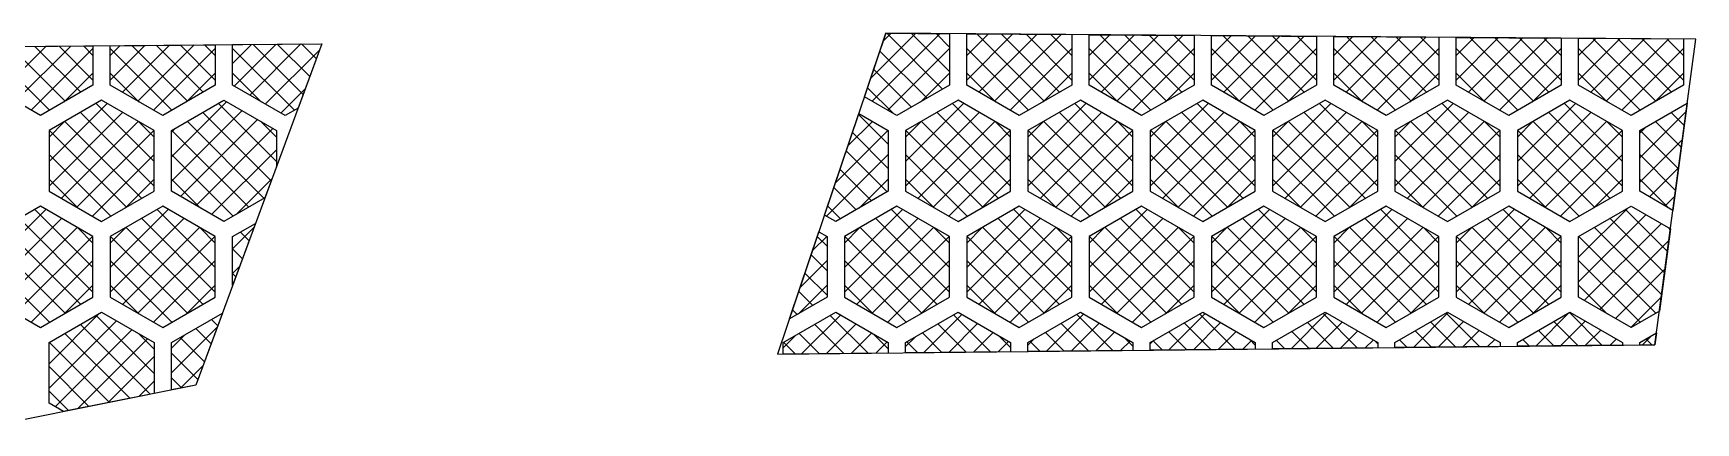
# Model space of a CAD drawing. Header units: millimetres. Extents: x -54 to 79, y -33 to 62.
# Drawn here: x 30.83 to 78.8, y 50.92 to 62.16 of the extents above; entities that cross this region are included whole.
import ezdxf

# ---------------------------------------------------------------- set-up
doc = ezdxf.new("R2010")
doc.units = ezdxf.units.MM
for name, color, linetype in [('fill', 4, 'Continuous'), ('outline', 3, 'Continuous'), ('pattern', 5, 'Continuous')]:
    doc.layers.add(name, color=color, linetype=linetype)

msp = doc.modelspace()

# ---------------------------------------------------------------- linework, layer by layer
at = {"layer": 'fill'}
for points in [[(54.996, 60.86), (56.285, 62.149)], [(55.037, 60.194), (56.987, 62.144)], [(55.356, 61.927), (55.583, 62.154)], [(55.456, 62.155), (57.069, 60.542)], [(56.168, 62.15), (57.267, 61.051)], [(56.88, 62.145), (57.267, 61.758)], [(57.767, 61.514), (58.387, 62.134)], [(57.767, 60.807), (59.089, 62.129)], [(58.054, 62.137), (59.997, 60.194)], [(58.119, 60.452), (59.791, 62.124)], [(58.568, 60.194), (60.493, 62.119)], [(58.766, 62.132), (60.445, 60.452)], [(59.478, 62.127), (60.798, 60.807)], [(60.19, 62.121), (60.798, 61.514)], [(61.298, 61.514), (61.893, 62.109)], [(61.298, 60.807), (62.595, 62.104)], [(61.61, 62.111), (63.528, 60.194)], [(61.65, 60.452), (63.297, 62.099)], [(62.099, 60.194), (63.999, 62.094)], [(62.322, 62.106), (63.976, 60.452)], [(63.035, 62.101), (64.329, 60.807)], [(63.747, 62.096), (64.329, 61.514)], [(64.829, 61.514), (65.399, 62.084)], [(64.829, 60.807), (66.101, 62.079)], [(65.167, 62.086), (67.059, 60.194)], [(65.181, 60.452), (66.803, 62.074)], [(65.63, 60.194), (67.505, 62.069)], [(65.879, 62.081), (67.507, 60.452)], [(66.591, 62.076), (67.86, 60.807)], [(67.303, 62.07), (67.86, 61.514)], [(68.36, 61.514), (68.905, 62.059)], [(68.36, 60.807), (69.607, 62.054)], [(68.713, 60.452), (70.309, 62.049)], [(68.723, 62.06), (70.59, 60.194)], [(69.161, 60.194), (71.011, 62.044)], [(69.436, 62.055), (71.038, 60.452)], [(70.148, 62.05), (71.391, 60.807)], [(70.86, 62.045), (71.391, 61.514)], [(71.891, 61.514), (72.411, 62.034)], [(71.891, 60.807), (73.113, 62.029)], [(72.244, 60.452), (73.815, 62.024)], [(72.28, 62.035), (74.121, 60.194)], [(72.692, 60.194), (74.517, 62.019)], [(72.992, 62.03), (74.569, 60.452)], [(73.704, 62.025), (74.922, 60.807)], [(74.417, 62.019), (74.922, 61.514)], [(75.422, 61.514), (75.917, 62.009)], [(75.422, 60.807), (76.619, 62.004)], [(75.775, 60.452), (77.321, 61.999)], [(75.837, 62.009), (77.652, 60.194)], [(76.223, 60.194), (78.023, 61.994)], [(76.549, 62.004), (78.101, 60.452)], [(77.261, 61.999), (78.453, 60.807)], [(77.973, 61.994), (78.453, 61.514)], [(29.518, 61.717), (31.3, 59.935)], [(29.871, 60.452), (31.199, 61.781)], [(30.17, 61.772), (31.748, 60.194)], [(30.319, 60.194), (31.912, 61.787)], [(30.767, 59.935), (32.549, 61.717)], [(30.871, 61.778), (32.196, 60.452)], [(31.572, 61.784), (32.549, 60.807)], [(32.273, 61.79), (32.549, 61.514)], [(33.049, 60.807), (34.048, 61.806)], [(33.049, 61.514), (33.335, 61.8)], [(33.049, 61.717), (34.831, 59.935)], [(33.402, 60.452), (34.762, 61.812)], [(33.67, 61.803), (35.279, 60.194)], [(33.85, 60.194), (35.475, 61.819)], [(34.298, 59.935), (36.08, 61.717)], [(34.371, 61.809), (35.728, 60.452)], [(35.072, 61.815), (36.08, 60.807)], [(35.773, 61.821), (36.08, 61.514)], [(36.58, 61.288), (37.126, 61.833)], [(36.58, 61.717), (38.362, 59.935)], [(36.628, 60.628), (37.839, 61.84)], [(37.076, 60.37), (38.553, 61.846)], [(37.17, 61.834), (38.616, 60.387)], [(37.524, 60.111), (39.095, 61.681)], [(37.871, 61.84), (38.807, 60.904)], [(38.572, 61.846), (38.998, 61.42)], [(55.26, 61.644), (56.621, 60.283)], [(55.485, 59.935), (57.267, 61.717)], [(57.767, 61.717), (59.549, 59.935)], [(59.016, 59.935), (60.798, 61.717)], [(61.298, 61.717), (63.08, 59.935)], [(62.547, 59.935), (64.329, 61.717)], [(64.829, 61.717), (66.611, 59.935)], [(66.078, 59.935), (67.86, 61.717)], [(68.36, 61.717), (70.142, 59.935)], [(69.609, 59.935), (71.391, 61.717)], [(71.891, 61.717), (73.673, 59.935)], [(73.14, 59.935), (74.922, 61.717)], [(75.422, 61.717), (77.204, 59.935)], [(76.671, 59.935), (78.453, 61.717)], [(31.713, 60.173), (32.549, 61.009)], [(33.049, 61.009), (33.886, 60.173)], [(35.244, 60.173), (36.08, 61.009)], [(36.58, 61.009), (37.417, 60.173)], [(55.082, 61.115), (56.172, 60.024)], [(56.43, 60.173), (57.267, 61.009)], [(57.767, 61.009), (58.603, 60.173)], [(59.961, 60.173), (60.798, 61.009)], [(61.298, 61.009), (62.134, 60.173)], [(63.492, 60.173), (64.329, 61.009)], [(64.829, 61.009), (65.665, 60.173)], [(67.023, 60.173), (67.86, 61.009)], [(68.36, 61.009), (69.196, 60.173)], [(70.555, 60.173), (71.391, 61.009)], [(71.891, 61.009), (72.728, 60.173)], [(74.086, 60.173), (74.922, 61.009)], [(75.422, 61.009), (76.259, 60.173)], [(77.617, 60.173), (78.453, 61.009)], [(37.973, 59.852), (38.68, 60.56)], [(54.903, 60.586), (55.651, 59.839)], [(31.284, 58.456), (32.958, 60.131)], [(32.64, 60.131), (34.315, 58.456)], [(34.815, 58.596), (36.401, 60.182)], [(36.171, 60.131), (37.846, 58.456)], [(56.001, 58.456), (57.676, 60.131)], [(57.357, 60.131), (59.032, 58.456)], [(59.532, 58.456), (61.207, 60.131)], [(60.888, 60.131), (62.563, 58.456)], [(63.063, 58.456), (64.738, 60.131)], [(64.419, 60.131), (66.094, 58.456)], [(66.594, 58.456), (68.269, 60.131)], [(67.951, 60.131), (69.625, 58.456)], [(70.125, 58.456), (71.8, 60.131)], [(71.482, 60.131), (73.157, 58.456)], [(73.657, 58.456), (75.332, 60.131)], [(75.013, 60.131), (76.688, 58.456)], [(78.544, 60.131), (78.555, 60.12)], [(31.284, 57.749), (33.407, 59.872)], [(31.284, 59.163), (31.721, 59.601)], [(31.636, 57.394), (33.855, 59.613)], [(31.743, 59.613), (33.962, 57.394)], [(32.191, 59.872), (34.315, 57.749)], [(33.877, 59.601), (34.315, 59.163)], [(34.815, 57.889), (36.849, 59.923)], [(35.079, 57.445), (37.298, 59.664)], [(35.274, 59.613), (37.493, 57.394)], [(35.722, 59.872), (37.696, 57.898)], [(37.408, 59.601), (37.846, 59.163)], [(54.337, 58.909), (55.042, 59.613)], [(54.644, 59.817), (55.501, 58.96)], [(56.001, 57.749), (58.124, 59.872)], [(56.001, 59.163), (56.439, 59.601)], [(56.354, 57.394), (58.573, 59.613)], [(56.461, 59.613), (58.68, 57.394)], [(56.909, 59.872), (59.032, 57.749)], [(58.595, 59.601), (59.032, 59.163)], [(59.532, 57.749), (61.655, 59.872)], [(59.532, 59.163), (59.97, 59.601)], [(59.885, 57.394), (62.104, 59.613)], [(59.992, 59.613), (62.211, 57.394)], [(60.44, 59.872), (62.563, 57.749)], [(62.126, 59.601), (62.563, 59.163)], [(63.063, 57.749), (65.187, 59.872)], [(63.063, 59.163), (63.501, 59.601)], [(63.416, 57.394), (65.635, 59.613)], [(63.523, 59.613), (65.742, 57.394)], [(63.971, 59.872), (66.094, 57.749)], [(65.657, 59.601), (66.094, 59.163)], [(66.594, 57.749), (68.718, 59.872)], [(66.594, 59.163), (67.032, 59.601)], [(66.947, 57.394), (69.166, 59.613)], [(67.054, 59.613), (69.273, 57.394)], [(67.502, 59.872), (69.625, 57.749)], [(69.188, 59.601), (69.625, 59.163)], [(70.125, 57.749), (72.249, 59.872)], [(70.125, 59.163), (70.563, 59.601)], [(70.478, 57.394), (72.697, 59.613)], [(70.585, 59.613), (72.804, 57.394)], [(71.033, 59.872), (73.157, 57.749)], [(72.719, 59.601), (73.157, 59.163)], [(73.657, 57.749), (75.78, 59.872)], [(73.657, 59.163), (74.094, 59.601)], [(74.009, 57.394), (76.228, 59.613)], [(74.116, 59.613), (76.335, 57.394)], [(74.564, 59.872), (76.688, 57.749)], [(76.25, 59.601), (76.688, 59.163)], [(77.188, 58.564), (78.526, 59.902)], [(77.647, 59.613), (78.388, 58.872)], [(78.096, 59.872), (78.472, 59.496)], [(31.295, 59.354), (33.514, 57.136)], [(32.084, 57.136), (34.303, 59.354)], [(34.815, 59.303), (34.921, 59.41)], [(34.826, 59.354), (37.045, 57.136)], [(35.527, 57.187), (37.746, 59.406)], [(53.977, 57.842), (55.49, 59.354)], [(54.465, 59.289), (55.501, 58.253)], [(56.012, 59.354), (58.231, 57.136)], [(56.802, 57.136), (59.021, 59.354)], [(59.543, 59.354), (61.762, 57.136)], [(60.333, 57.136), (62.552, 59.354)], [(63.075, 59.354), (65.293, 57.136)], [(63.864, 57.136), (66.083, 59.354)], [(66.606, 59.354), (68.825, 57.136)], [(67.395, 57.136), (69.614, 59.354)], [(70.137, 59.354), (72.356, 57.136)], [(70.926, 57.136), (73.145, 59.354)], [(73.668, 59.354), (75.887, 57.136)], [(74.457, 57.136), (76.676, 59.354)], [(77.188, 59.271), (77.37, 59.453)], [(77.188, 57.857), (78.417, 59.086)], [(77.199, 59.354), (78.305, 58.248)], [(31.284, 58.659), (33.065, 56.877)], [(32.533, 56.877), (34.315, 58.659)], [(34.815, 58.659), (36.596, 56.877)], [(35.975, 56.928), (37.846, 58.798)], [(53.719, 56.877), (55.501, 58.659)], [(54.287, 58.76), (55.468, 57.579)], [(56.001, 58.659), (57.783, 56.877)], [(57.25, 56.877), (59.032, 58.659)], [(59.532, 58.659), (61.314, 56.877)], [(60.781, 56.877), (62.563, 58.659)], [(63.063, 58.659), (64.845, 56.877)], [(64.313, 56.877), (66.094, 58.659)], [(66.594, 58.659), (68.376, 56.877)], [(67.844, 56.877), (69.625, 58.659)], [(70.125, 58.659), (71.907, 56.877)], [(71.375, 56.877), (73.157, 58.659)], [(73.657, 58.659), (75.438, 56.877)], [(74.906, 56.877), (76.688, 58.659)], [(77.188, 58.659), (78.222, 57.625)], [(54.108, 58.231), (55.02, 57.32)], [(77.472, 57.434), (78.308, 58.27)], [(31.284, 57.951), (32.12, 57.115)], [(33.478, 57.115), (34.315, 57.951)], [(34.815, 57.951), (35.651, 57.115)], [(36.679, 56.924), (37.722, 57.968)], [(53.93, 57.703), (54.571, 57.061)], [(54.665, 57.115), (55.501, 57.951)], [(56.001, 57.951), (56.838, 57.115)], [(58.196, 57.115), (59.032, 57.951)], [(59.532, 57.951), (60.369, 57.115)], [(61.727, 57.115), (62.563, 57.951)], [(63.063, 57.951), (63.9, 57.115)], [(65.258, 57.115), (66.094, 57.951)], [(66.594, 57.951), (67.431, 57.115)], [(68.789, 57.115), (69.625, 57.951)], [(70.125, 57.951), (70.962, 57.115)], [(72.32, 57.115), (73.157, 57.951)], [(73.657, 57.951), (74.493, 57.115)], [(75.851, 57.115), (76.688, 57.951)], [(77.188, 57.951), (78.024, 57.115)], [(53.752, 57.174), (54.123, 56.802)], [(75.422, 55.693), (76.835, 57.106)], [(77.92, 57.175), (78.199, 57.454)], [(29.518, 55.398), (31.193, 57.073)], [(29.518, 54.691), (31.641, 56.814)], [(30.426, 56.814), (32.549, 54.691)], [(30.874, 57.073), (32.549, 55.398)], [(33.049, 55.398), (34.724, 57.073)], [(33.049, 54.691), (35.172, 56.814)], [(33.957, 56.814), (36.08, 54.691)], [(34.405, 57.073), (36.08, 55.398)], [(54.236, 55.398), (55.911, 57.073)], [(54.236, 54.691), (56.359, 56.814)], [(55.143, 56.814), (57.267, 54.691)], [(55.592, 57.073), (57.267, 55.398)], [(57.767, 55.398), (59.442, 57.073)], [(57.767, 54.691), (59.89, 56.814)], [(58.675, 56.814), (60.798, 54.691)], [(59.123, 57.073), (60.798, 55.398)], [(61.298, 55.398), (62.973, 57.073)], [(61.298, 54.691), (63.421, 56.814)], [(62.206, 56.814), (64.329, 54.691)], [(62.654, 57.073), (64.329, 55.398)], [(64.829, 55.398), (66.504, 57.073)], [(64.829, 54.691), (66.952, 56.814)], [(65.737, 56.814), (67.86, 54.691)], [(66.185, 57.073), (67.86, 55.398)], [(68.36, 55.398), (70.035, 57.073)], [(68.36, 54.691), (70.483, 56.814)], [(69.268, 56.814), (71.391, 54.691)], [(69.716, 57.073), (71.391, 55.398)], [(71.891, 55.398), (73.566, 57.073)], [(71.891, 54.691), (74.014, 56.814)], [(72.799, 56.814), (74.922, 54.691)], [(73.247, 57.073), (74.922, 55.398)], [(75.422, 54.986), (77.359, 56.922)], [(75.588, 54.444), (77.807, 56.663)], [(76.33, 56.814), (77.903, 55.241)], [(76.778, 57.073), (77.987, 55.865)], [(29.529, 56.296), (31.748, 54.078)], [(29.871, 54.336), (32.09, 56.555)], [(29.978, 56.555), (32.196, 54.336)], [(30.319, 54.078), (32.538, 56.296)], [(32.112, 56.542), (32.549, 56.105)], [(33.049, 56.105), (33.487, 56.542)], [(33.06, 56.296), (35.279, 54.078)], [(33.402, 54.336), (35.621, 56.555)], [(33.509, 56.555), (35.728, 54.336)], [(33.85, 54.078), (36.069, 56.296)], [(35.643, 56.542), (36.08, 56.105)], [(36.58, 55.938), (37.202, 56.56)], [(36.805, 56.42), (37.057, 56.168)], [(53.319, 55.891), (53.724, 56.296)], [(53.454, 56.293), (53.736, 56.012)], [(54.236, 56.105), (54.673, 56.542)], [(54.247, 56.296), (56.466, 54.078)], [(54.588, 54.336), (56.807, 56.555)], [(54.695, 56.555), (56.914, 54.336)], [(55.037, 54.078), (57.255, 56.296)], [(56.829, 56.542), (57.267, 56.105)], [(57.767, 56.105), (58.204, 56.542)], [(57.778, 56.296), (59.997, 54.078)], [(58.119, 54.336), (60.338, 56.555)], [(58.226, 56.555), (60.445, 54.336)], [(58.568, 54.078), (60.787, 56.296)], [(60.36, 56.542), (60.798, 56.105)], [(61.298, 56.105), (61.735, 56.542)], [(61.309, 56.296), (63.528, 54.078)], [(61.65, 54.336), (63.869, 56.555)], [(61.757, 56.555), (63.976, 54.336)], [(62.099, 54.078), (64.318, 56.296)], [(63.891, 56.542), (64.329, 56.105)], [(64.829, 56.105), (65.266, 56.542)], [(64.84, 56.296), (67.059, 54.078)], [(65.181, 54.336), (67.4, 56.555)], [(65.288, 56.555), (67.507, 54.336)], [(65.63, 54.078), (67.849, 56.296)], [(67.422, 56.542), (67.86, 56.105)], [(68.36, 56.105), (68.797, 56.542)], [(68.371, 56.296), (70.59, 54.078)], [(68.713, 54.336), (70.931, 56.555)], [(68.819, 56.555), (71.038, 54.336)], [(69.161, 54.078), (71.38, 56.296)], [(70.954, 56.542), (71.391, 56.105)], [(71.891, 56.105), (72.328, 56.542)], [(71.902, 56.296), (74.121, 54.078)], [(72.244, 54.336), (74.463, 56.555)], [(72.351, 56.555), (74.569, 54.336)], [(72.692, 54.078), (74.911, 56.296)], [(74.485, 56.542), (74.922, 56.105)], [(75.433, 56.296), (77.652, 54.078)], [(75.882, 56.555), (77.82, 54.617)], [(76.036, 54.185), (78.028, 56.178)], [(78.016, 56.542), (78.07, 56.488)], [(36.58, 55.938), (36.866, 55.652)], [(53.276, 55.764), (53.736, 55.305)], [(29.518, 55.601), (31.3, 53.819)], [(30.767, 53.819), (32.549, 55.601)], [(33.049, 55.601), (34.831, 53.819)], [(34.298, 53.819), (36.08, 55.601)], [(36.58, 55.231), (36.787, 55.438)], [(36.58, 55.231), (36.676, 55.135)], [(52.958, 54.823), (53.736, 55.601)], [(53.098, 55.236), (53.736, 54.598)], [(54.236, 55.601), (56.017, 53.819)], [(55.485, 53.819), (57.267, 55.601)], [(57.767, 55.601), (59.549, 53.819)], [(59.016, 53.819), (60.798, 55.601)], [(61.298, 55.601), (63.08, 53.819)], [(62.547, 53.819), (64.329, 55.601)], [(64.829, 55.601), (66.611, 53.819)], [(66.078, 53.819), (67.86, 55.601)], [(68.36, 55.601), (70.142, 53.819)], [(69.609, 53.819), (71.391, 55.601)], [(71.891, 55.601), (73.673, 53.819)], [(73.14, 53.819), (74.922, 55.601)], [(75.422, 55.601), (77.204, 53.819)], [(76.484, 53.927), (77.919, 55.361)], [(31.713, 54.057), (32.549, 54.893)], [(33.049, 54.893), (33.886, 54.057)], [(35.244, 54.057), (36.08, 54.893)], [(52.899, 54.057), (53.736, 54.893)], [(52.919, 54.707), (53.324, 54.302)], [(54.236, 54.893), (55.072, 54.057)], [(56.43, 54.057), (57.267, 54.893)], [(57.767, 54.893), (58.603, 54.057)], [(59.961, 54.057), (60.798, 54.893)], [(61.298, 54.893), (62.134, 54.057)], [(63.492, 54.057), (64.329, 54.893)], [(64.829, 54.893), (65.665, 54.057)], [(67.023, 54.057), (67.86, 54.893)], [(68.36, 54.893), (69.196, 54.057)], [(70.555, 54.057), (71.391, 54.893)], [(71.891, 54.893), (72.728, 54.057)], [(74.086, 54.057), (74.922, 54.893)], [(75.422, 54.893), (76.259, 54.057)], [(76.933, 53.668), (77.81, 54.545)], [(31.284, 52.625), (32.72, 54.061)], [(31.284, 51.918), (33.226, 53.86)], [(32.191, 53.756), (34.203, 51.745)], [(32.64, 54.015), (34.315, 52.34)], [(35.967, 53.897), (36.15, 53.714)], [(52.741, 54.178), (52.876, 54.043)], [(53, 52.906), (54.122, 54.028)], [(53.38, 53.757), (54.219, 52.919)], [(53.714, 52.913), (54.57, 53.769)], [(53.829, 54.016), (54.919, 52.926)], [(56.531, 52.943), (57.629, 54.042)], [(56.935, 53.771), (57.75, 52.956)], [(57.245, 52.951), (58.078, 53.783)], [(57.384, 54.03), (58.45, 52.964)], [(60.062, 52.981), (61.136, 54.056)], [(60.49, 53.785), (61.281, 52.994)], [(60.776, 52.989), (61.585, 53.797)], [(60.939, 54.044), (61.981, 53.002)], [(63.593, 53.019), (64.644, 54.07)], [(64.045, 53.799), (64.812, 53.032)], [(64.308, 53.026), (65.092, 53.811)], [(64.494, 54.058), (65.512, 53.039)], [(67.124, 53.057), (68.151, 54.083)], [(67.6, 53.813), (68.343, 53.07)], [(67.839, 53.064), (68.599, 53.825)], [(68.049, 54.072), (69.043, 53.077)], [(70.655, 53.094), (71.658, 54.097)], [(71.155, 53.827), (71.875, 53.107)], [(71.37, 53.102), (72.106, 53.838)], [(71.604, 54.085), (72.574, 53.115)], [(74.186, 53.132), (75.146, 54.092)], [(74.71, 53.84), (75.406, 53.145)], [(74.901, 53.14), (75.613, 53.852)], [(75.159, 54.099), (76.105, 53.153)], [(31.455, 51.383), (33.674, 53.602)], [(31.743, 53.497), (33.614, 51.626)], [(32.103, 51.323), (34.123, 53.343)], [(33.877, 53.484), (34.315, 53.047)], [(34.815, 52.364), (36.142, 53.691)], [(34.815, 53.071), (35.195, 53.452)], [(35.07, 53.379), (35.768, 52.681)], [(35.518, 53.638), (35.959, 53.197)], [(52.47, 53.083), (52.822, 53.435)], [(52.932, 53.499), (53.519, 52.911)], [(54.429, 52.921), (55.019, 53.51)], [(55.073, 53.479), (55.501, 53.051)], [(56.001, 53.121), (56.264, 53.384)], [(56.487, 53.512), (57.051, 52.949)], [(57.96, 52.959), (58.526, 53.524)], [(58.675, 52.966), (58.974, 53.265)], [(58.693, 53.428), (59.032, 53.089)], [(59.532, 53.159), (59.706, 53.332)], [(59.594, 53.267), (59.882, 52.979)], [(60.042, 53.526), (60.582, 52.987)], [(61.491, 52.996), (62.033, 53.538)], [(62.206, 53.004), (62.481, 53.279)], [(62.313, 53.376), (62.563, 53.126)], [(63.063, 53.196), (63.147, 53.28)], [(63.149, 53.281), (63.413, 53.017)], [(63.597, 53.54), (64.113, 53.024)], [(65.022, 53.034), (65.54, 53.552)], [(65.737, 53.042), (65.988, 53.293)], [(65.934, 53.325), (66.094, 53.164)], [(66.704, 53.295), (66.944, 53.055)], [(67.152, 53.554), (67.644, 53.062)], [(68.553, 53.072), (69.047, 53.566)], [(69.268, 53.079), (69.496, 53.307)], [(69.554, 53.273), (69.625, 53.202)], [(70.259, 53.309), (70.475, 53.092)], [(70.707, 53.568), (71.175, 53.1)], [(72.084, 53.11), (72.554, 53.58)], [(72.799, 53.117), (73.003, 53.321)], [(73.814, 53.323), (74.006, 53.13)], [(74.262, 53.581), (74.706, 53.138)], [(75.616, 53.147), (76.062, 53.593)], [(76.33, 53.155), (76.51, 53.335)], [(77.269, 53.165), (77.539, 53.435)], [(77.369, 53.336), (77.537, 53.168)], [(31.295, 53.238), (33.025, 51.508)], [(32.988, 51.501), (34.315, 52.828)], [(34.815, 52.928), (35.578, 52.165)], [(52.484, 53.24), (52.82, 52.904)], [(55.144, 52.928), (55.467, 53.252)], [(56.039, 53.254), (56.351, 52.941)], [(31.284, 52.543), (32.436, 51.39)], [(35.078, 51.92), (35.727, 52.57)], [(31.284, 51.835), (31.847, 51.272)], [(33.872, 51.678), (34.315, 52.121)], [(34.815, 52.221), (35.109, 51.926)]]:
    msp.add_lwpolyline(points, dxfattribs=at)
at = {"layer": 'outline'}
msp.add_lwpolyline([(52.309, 52.898), (77.627, 53.169), (78.804, 61.988), (55.433, 62.156)], close=True, dxfattribs=at)
msp.add_lwpolyline([(27.743, 61.75), (39.158, 61.852), (35.52, 52.009), (30.102, 50.922)], dxfattribs=at)
at = {"layer": 'pattern'}
for points in [[(57.267, 62.142), (57.267, 60.656), (55.751, 59.781), (54.814, 60.322), (55.433, 62.156)], [(60.798, 62.117), (60.798, 60.656), (59.282, 59.781), (57.767, 60.656), (57.767, 62.139)], [(64.329, 62.092), (64.329, 60.656), (62.813, 59.781), (61.298, 60.656), (61.298, 62.113)], [(67.86, 62.066), (67.86, 60.656), (66.344, 59.781), (64.829, 60.656), (64.829, 62.088)], [(71.391, 62.041), (71.391, 60.656), (69.875, 59.781), (68.36, 60.656), (68.36, 62.063)], [(74.922, 62.016), (74.922, 60.656), (73.407, 59.781), (71.891, 60.656), (71.891, 62.038)], [(78.453, 61.991), (78.453, 60.656), (76.938, 59.781), (75.422, 60.656), (75.422, 62.012)], [(32.549, 61.793), (32.549, 60.656), (31.034, 59.781), (29.518, 60.656), (29.518, 61.766)], [(36.08, 61.824), (36.08, 60.656), (34.565, 59.781), (33.049, 60.656), (33.049, 61.797)], [(39.158, 61.852), (38.473, 59.999), (38.096, 59.781), (36.58, 60.656), (36.58, 61.829)], [(34.315, 59.348), (32.799, 60.223), (31.284, 59.348), (31.284, 57.598), (32.799, 56.723), (34.315, 57.598)], [(37.515, 57.407), (36.33, 56.723), (34.815, 57.598), (34.815, 59.348), (36.33, 60.223), (37.846, 59.348), (37.846, 58.302)], [(59.032, 59.348), (57.517, 60.223), (56.001, 59.348), (56.001, 57.598), (57.517, 56.723), (59.032, 57.598)], [(62.563, 59.348), (61.048, 60.223), (59.532, 59.348), (59.532, 57.598), (61.048, 56.723), (62.563, 57.598)], [(66.094, 59.348), (64.579, 60.223), (63.063, 59.348), (63.063, 57.598), (64.579, 56.723), (66.094, 57.598)], [(69.625, 59.348), (68.11, 60.223), (66.594, 59.348), (66.594, 57.598), (68.11, 56.723), (69.625, 57.598)], [(73.157, 59.348), (71.641, 60.223), (70.125, 59.348), (70.125, 57.598), (71.641, 56.723), (73.157, 57.598)], [(76.688, 59.348), (75.172, 60.223), (73.657, 59.348), (73.657, 57.598), (75.172, 56.723), (76.688, 57.598)], [(78.144, 57.046), (77.188, 57.598), (77.188, 59.348), (78.557, 60.139)], [(54.651, 59.839), (55.501, 59.348), (55.501, 57.598), (53.986, 56.723), (53.662, 56.91)], [(32.549, 56.29), (31.034, 57.165), (29.518, 56.29), (29.518, 54.54), (31.034, 53.665), (32.549, 54.54)], [(36.08, 56.29), (34.565, 57.165), (33.049, 56.29), (33.049, 54.54), (34.565, 53.665), (36.08, 54.54)], [(57.267, 56.29), (55.751, 57.165), (54.236, 56.29), (54.236, 54.54), (55.751, 53.665), (57.267, 54.54)], [(60.798, 56.29), (59.282, 57.165), (57.767, 56.29), (57.767, 54.54), (59.282, 53.665), (60.798, 54.54)], [(64.329, 56.29), (62.813, 57.165), (61.298, 56.29), (61.298, 54.54), (62.813, 53.665), (64.329, 54.54)], [(67.86, 56.29), (66.344, 57.165), (64.829, 56.29), (64.829, 54.54), (66.344, 53.665), (67.86, 54.54)], [(71.391, 56.29), (69.875, 57.165), (68.36, 56.29), (68.36, 54.54), (69.875, 53.665), (71.391, 54.54)], [(74.922, 56.29), (73.407, 57.165), (71.891, 56.29), (71.891, 54.54), (73.407, 53.665), (74.922, 54.54)], [(77.756, 54.137), (76.938, 53.665), (75.422, 54.54), (75.422, 56.29), (76.938, 57.165), (78.073, 56.51)], [(36.58, 54.877), (36.58, 56.29), (37.244, 56.673)], [(53.499, 56.426), (53.736, 56.29), (53.736, 54.54), (52.652, 53.914)], [(31.699, 51.242), (31.284, 51.482), (31.284, 53.232), (32.799, 54.107), (34.315, 53.232), (34.315, 51.767)], [(35.52, 52.009), (34.815, 51.867), (34.815, 53.232), (36.286, 54.081)], [(52.47, 52.9), (52.47, 53.232), (53.986, 54.107), (55.501, 53.232), (55.501, 52.932)], [(56.001, 52.938), (56.001, 53.232), (57.517, 54.107), (59.032, 53.232), (59.032, 52.97)], [(59.532, 52.975), (59.532, 53.232), (61.048, 54.107), (62.563, 53.232), (62.563, 53.008)], [(63.063, 53.013), (63.063, 53.232), (64.579, 54.107), (66.094, 53.232), (66.094, 53.046)], [(66.594, 53.051), (66.594, 53.232), (68.11, 54.107), (69.625, 53.232), (69.625, 53.083)], [(70.125, 53.089), (70.125, 53.232), (71.641, 54.107), (73.157, 53.232), (73.157, 53.121)], [(73.657, 53.126), (73.657, 53.232), (75.172, 54.107), (76.688, 53.232), (76.688, 53.159)], [(77.627, 53.169), (77.188, 53.164), (77.188, 53.232), (77.672, 53.512)]]:
    msp.add_lwpolyline(points, close=True, dxfattribs=at)

doc.saveas('drawing.dxf')
